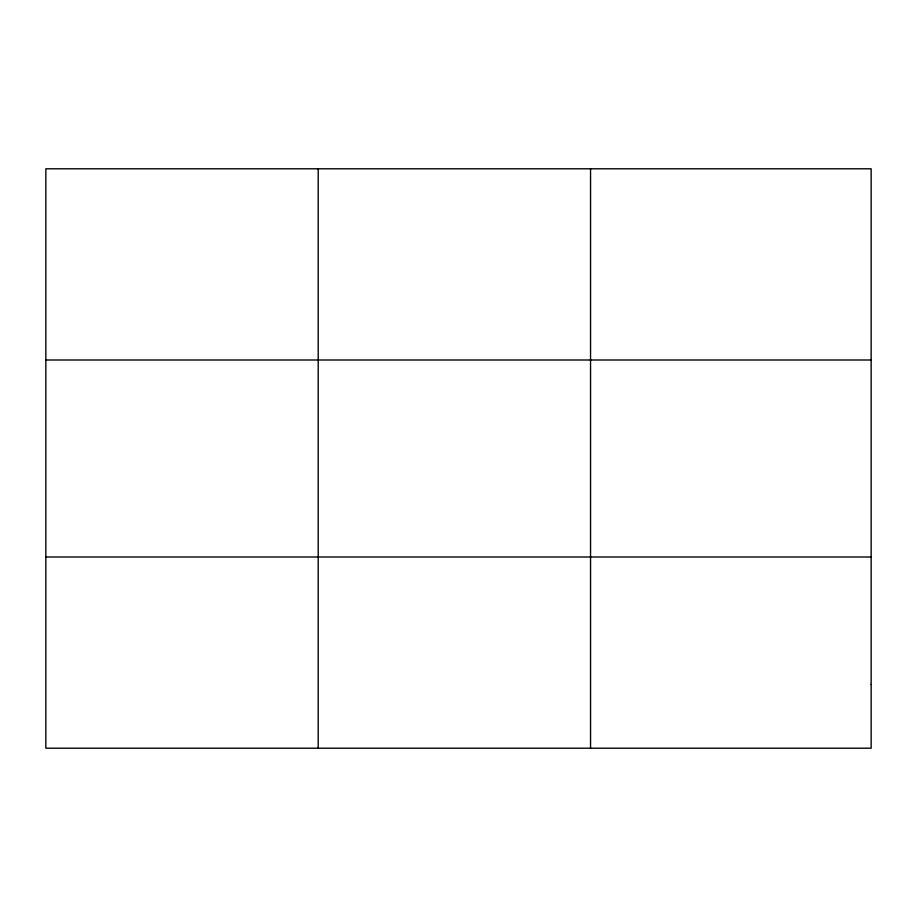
<?xml version="1.0" encoding="UTF-8"?>
<svg xmlns="http://www.w3.org/2000/svg" width="917" height="917" viewBox="0 0 917 917"><rect width="100%" height="100%" fill="white"/><g stroke="black" fill="none" stroke-linecap="round" stroke-linejoin="round"><path stroke-width="1.38" d="M318.199 748.203L318.199 168.797M590.548 748.203L590.548 168.797M45.85 360.003L871.15 360.003M45.85 556.997L871.15 556.997M871.15 684.472L871.15 748.203L45.85 748.203L45.85 168.797L871.15 168.797L871.15 684.472"/></g></svg>
